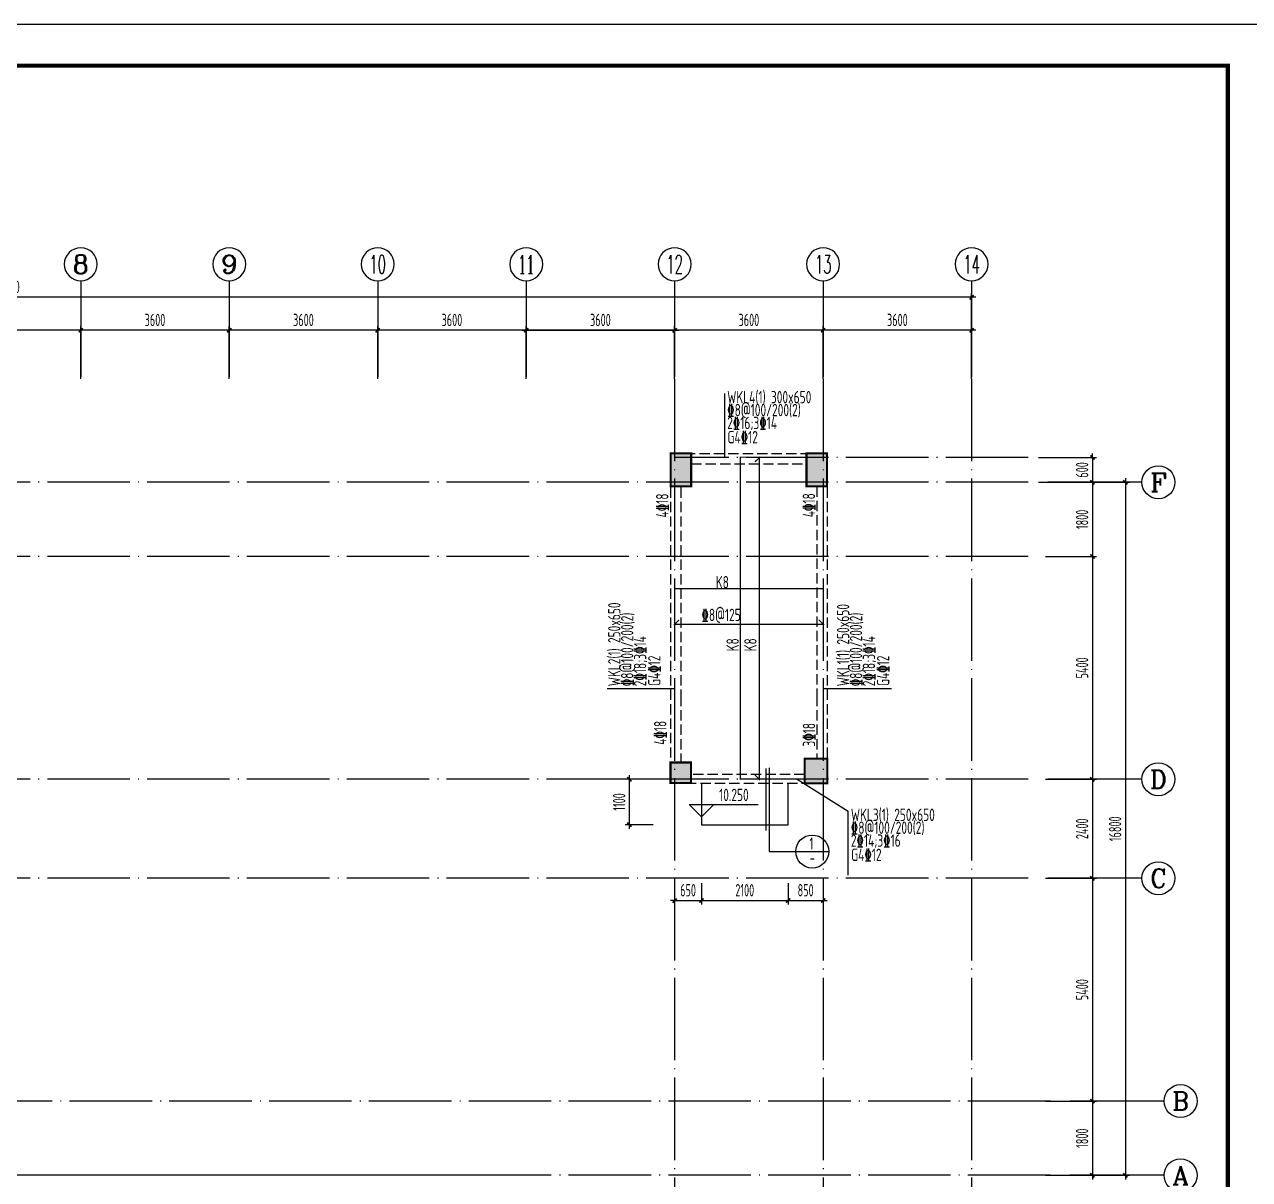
# Model space of a CAD drawing. Extents: x 127019 to 780419, y 327305 to 369305.
# Drawn here: x 690844 to 720544, y 341306 to 369305 of the extents above; entities that cross this region are included whole.
import ezdxf
from ezdxf.enums import TextEntityAlignment as Align

# ---------------------------------------------------------------- set-up
doc = ezdxf.new("R2010")
doc.units = 0
doc.header["$LTSCALE"] = 1000
doc.header["$MEASUREMENT"] = 0
for name, pattern in [('CONTINOUS', [0]), ('DASH', [0.35, 0.25, -0.1]), ('DOTE', [2.42, 2, -0.2, 0.02, -0.2])]:
    doc.linetypes.add(name, pattern=pattern)
doc.layers.get('0').update_dxf_attribs({"linetype": 'CONTINUOUS'})
doc.layers.get('Defpoints').update_dxf_attribs({"linetype": 'CONTINUOUS'})
for name, color, linetype in [('AXIS_TEXT', 7, 'CONTINUOUS'), ('COLU', 7, 'CONTINUOUS'), ('DIM', 3, 'CONTINUOUS'), ('DOTE', 8, 'DOTE'), ('PUB_DIM', 3, 'CONTINUOUS'), ('PUB_TITLE', 4, 'CONTINUOUS'), ('REIN', 1, 'CONTINUOUS'), ('STAIR', 2, 'CONTINUOUS'), ('大样', 7, 'CONTINUOUS'), ('板钢筋标', 7, 'CONTINUOUS'), ('柱', 2, 'CONTINUOUS'), ('梁虚线', 4, 'DASH'), ('梁集中标注', 2, 'CONTINUOUS')]:
    doc.layers.add(name, color=color, linetype=linetype)
doc.styles.add('COMPLEX', font='COMPLEX.shx')
doc.styles.add('TSSD_Dimension', font='gbxwxt.shx', dxfattribs={"width": 0.7, "bigfont": 'gbhzfs.shx'})
doc.styles.add('TSSD_Rein', font='tssdeng.shx', dxfattribs={"width": 0.6, "bigfont": 'gbhzfs.shx'})
doc.dimstyles.new('TSSD_100_100', dxfattribs={"dimtxt": 300, "dimasz": 100, "dimexe": 100, "dimexo": 250, "dimgap": 100, "dimtad": 1, "dimdec": 0, "dimzin": 0, "dimdsep": 46, "dimtxsty": 'TSSD_Dimension', "dimblk": 'ARCHTICK', "dimcen": 0, "dimdle": 100, "dimclrt": 7, "dimadec": 0, "dimazin": 0, "dimtfac": 1, "dimtdec": 0, "dimtix": 1, "dimtmove": 2, "dimatfit": 3, "dimfxl": 0, "dimtolj": 1, "dimtzin": 0, "dimarcsym": 0})

# ---------------------------------------------------------------- blocks, each defined once
blk = doc.blocks.new('_ArchTick')
at = {"color": 0, "linetype": 'ByBlock', "const_width": 0.4}
blk.add_lwpolyline([(-0.5, -0.5), (0.5, 0.5)], dxfattribs=at)
blk = doc.blocks.new('*D53')
at = {"layer": 'Defpoints', "color": 0, "transparency": 16777216}
for p in [(688608, 361893), (688608, 360468), (692208, 360468)]:
    blk.add_point(p, dxfattribs=at)
at = {"layer": 'DIM', "color": 0, "lineweight": -2, "transparency": 16777216}
for p, q in [((692308, 361893), (688508, 361893)), ((688608, 360718), (688608, 361993)), ((692208, 360718), (692208, 361993))]:
    blk.add_line(p, q, dxfattribs=at)
at = {"layer": 'DIM', "color": 0, "lineweight": -2, "transparency": 16777216, "xscale": 100, "yscale": 100, "zscale": 100, "rotation": 180}
blk.add_blockref('_ArchTick', (688608, 361893), dxfattribs=at)
at = {"layer": 'DIM', "color": 0, "lineweight": -2, "transparency": 16777216, "xscale": 100, "yscale": 100, "zscale": 100}
blk.add_blockref('_ArchTick', (692208, 361893), dxfattribs=at)
at = {"layer": 'DIM', "color": 7, "transparency": 16777216, "insert": (690408, 362143), "char_height": 300, "attachment_point": 5, "style": 'TSSD_Dimension'}
blk.add_mtext('\\A1;3600', dxfattribs=at)
blk = doc.blocks.new('*D52')
at = {"layer": 'Defpoints', "color": 0, "transparency": 16777216}
for p in [(692208, 361893), (692208, 360468), (695808, 360468)]:
    blk.add_point(p, dxfattribs=at)
at = {"layer": 'DIM', "color": 0, "lineweight": -2, "transparency": 16777216}
for p, q in [((695908, 361893), (692108, 361893)), ((692208, 360718), (692208, 361993)), ((695808, 360718), (695808, 361993))]:
    blk.add_line(p, q, dxfattribs=at)
at = {"layer": 'DIM', "color": 0, "lineweight": -2, "transparency": 16777216, "xscale": 100, "yscale": 100, "zscale": 100, "rotation": 180}
blk.add_blockref('_ArchTick', (692208, 361893), dxfattribs=at)
at = {"layer": 'DIM', "color": 0, "lineweight": -2, "transparency": 16777216, "xscale": 100, "yscale": 100, "zscale": 100}
blk.add_blockref('_ArchTick', (695808, 361893), dxfattribs=at)
at = {"layer": 'DIM', "color": 7, "transparency": 16777216, "insert": (694008, 362143), "char_height": 300, "attachment_point": 5, "style": 'TSSD_Dimension'}
blk.add_mtext('\\A1;3600', dxfattribs=at)
blk = doc.blocks.new('*D45')
at = {"layer": 'Defpoints', "color": 0, "transparency": 16777216}
for p in [(715351, 358208), (715351, 341408), (717536, 341408)]:
    blk.add_point(p, dxfattribs=at)
at = {"layer": 'DIM', "color": 0, "lineweight": -2, "transparency": 16777216}
for p, q in [((715601, 358208), (717636, 358208)), ((717536, 358308), (717536, 341308)), ((715601, 341408), (717636, 341408))]:
    blk.add_line(p, q, dxfattribs=at)
at = {"layer": 'DIM', "color": 0, "lineweight": -2, "transparency": 16777216, "xscale": 100, "yscale": 100, "zscale": 100}
for p, rotation in [((717536, 358208), 90), ((717536, 341408), 270)]:
    blk.add_blockref('_ArchTick', p, dxfattribs=dict(at, rotation=rotation))
at = {"layer": 'DIM', "color": 7, "transparency": 16777216, "insert": (717286, 349808), "char_height": 300, "attachment_point": 5, "rotation": 90, "style": 'TSSD_Dimension'}
blk.add_mtext('\\A1;16800', dxfattribs=at)
blk = doc.blocks.new('*D44')
at = {"layer": 'Defpoints', "color": 0, "transparency": 16777216}
for p in [(715351, 343208), (715351, 341408), (716736, 341408)]:
    blk.add_point(p, dxfattribs=at)
at = {"layer": 'DIM', "color": 0, "lineweight": -2, "transparency": 16777216}
for p, q in [((715601, 343208), (716836, 343208)), ((716736, 343308), (716736, 341308)), ((715601, 341408), (716836, 341408))]:
    blk.add_line(p, q, dxfattribs=at)
at = {"layer": 'DIM', "color": 0, "lineweight": -2, "transparency": 16777216, "xscale": 100, "yscale": 100, "zscale": 100}
for p, rotation in [((716736, 343208), 90), ((716736, 341408), 270)]:
    blk.add_blockref('_ArchTick', p, dxfattribs=dict(at, rotation=rotation))
at = {"layer": 'DIM', "color": 7, "transparency": 16777216, "insert": (716486, 342308), "char_height": 300, "attachment_point": 5, "rotation": 90, "style": 'TSSD_Dimension'}
blk.add_mtext('\\A1;1800', dxfattribs=at)
blk = doc.blocks.new('*D43')
at = {"layer": 'Defpoints', "color": 0, "transparency": 16777216}
for p in [(715351, 348608), (715351, 343208), (716736, 343208)]:
    blk.add_point(p, dxfattribs=at)
at = {"layer": 'DIM', "color": 0, "lineweight": -2, "transparency": 16777216}
for p, q in [((716736, 348708), (716736, 343108)), ((715601, 348608), (716836, 348608)), ((715601, 343208), (716836, 343208))]:
    blk.add_line(p, q, dxfattribs=at)
at = {"layer": 'DIM', "color": 0, "lineweight": -2, "transparency": 16777216, "xscale": 100, "yscale": 100, "zscale": 100}
for p, rotation in [((716736, 348608), 90), ((716736, 343208), 270)]:
    blk.add_blockref('_ArchTick', p, dxfattribs=dict(at, rotation=rotation))
at = {"layer": 'DIM', "color": 7, "transparency": 16777216, "insert": (716486, 345908), "char_height": 300, "attachment_point": 5, "rotation": 90, "style": 'TSSD_Dimension'}
blk.add_mtext('\\A1;5400', dxfattribs=at)
blk = doc.blocks.new('*D42')
at = {"layer": 'Defpoints', "color": 0, "transparency": 16777216}
for p in [(715351, 351008), (715351, 348608), (716736, 348608)]:
    blk.add_point(p, dxfattribs=at)
at = {"layer": 'DIM', "color": 0, "lineweight": -2, "transparency": 16777216}
for p, q in [((716736, 351108), (716736, 348508)), ((715601, 351008), (716836, 351008)), ((715601, 348608), (716836, 348608))]:
    blk.add_line(p, q, dxfattribs=at)
at = {"layer": 'DIM', "color": 0, "lineweight": -2, "transparency": 16777216, "xscale": 100, "yscale": 100, "zscale": 100}
for p, rotation in [((716736, 351008), 90), ((716736, 348608), 270)]:
    blk.add_blockref('_ArchTick', p, dxfattribs=dict(at, rotation=rotation))
at = {"layer": 'DIM', "color": 7, "transparency": 16777216, "insert": (716486, 349808), "char_height": 300, "attachment_point": 5, "rotation": 90, "style": 'TSSD_Dimension'}
blk.add_mtext('\\A1;2400', dxfattribs=at)
blk = doc.blocks.new('*D41')
at = {"layer": 'Defpoints', "color": 0, "transparency": 16777216}
for p in [(715351, 356408), (715351, 351008), (716736, 351008)]:
    blk.add_point(p, dxfattribs=at)
at = {"layer": 'DIM', "color": 0, "lineweight": -2, "transparency": 16777216}
for p, q in [((715601, 356408), (716836, 356408)), ((716736, 356508), (716736, 350908)), ((715601, 351008), (716836, 351008))]:
    blk.add_line(p, q, dxfattribs=at)
at = {"layer": 'DIM', "color": 0, "lineweight": -2, "transparency": 16777216, "xscale": 100, "yscale": 100, "zscale": 100}
for p, rotation in [((716736, 356408), 90), ((716736, 351008), 270)]:
    blk.add_blockref('_ArchTick', p, dxfattribs=dict(at, rotation=rotation))
at = {"layer": 'DIM', "color": 7, "transparency": 16777216, "insert": (716486, 353708), "char_height": 300, "attachment_point": 5, "rotation": 90, "style": 'TSSD_Dimension'}
blk.add_mtext('\\A1;5400', dxfattribs=at)
blk = doc.blocks.new('*D40')
at = {"layer": 'Defpoints', "color": 0, "transparency": 16777216}
for p in [(715351, 358208), (715351, 356408), (716736, 356408)]:
    blk.add_point(p, dxfattribs=at)
at = {"layer": 'DIM', "color": 0, "lineweight": -2, "transparency": 16777216}
for p, q in [((715601, 358208), (716836, 358208)), ((716736, 358308), (716736, 356308)), ((715601, 356408), (716836, 356408))]:
    blk.add_line(p, q, dxfattribs=at)
at = {"layer": 'DIM', "color": 0, "lineweight": -2, "transparency": 16777216, "xscale": 100, "yscale": 100, "zscale": 100}
for p, rotation in [((716736, 358208), 90), ((716736, 356408), 270)]:
    blk.add_blockref('_ArchTick', p, dxfattribs=dict(at, rotation=rotation))
at = {"layer": 'DIM', "color": 7, "transparency": 16777216, "insert": (716486, 357308), "char_height": 300, "attachment_point": 5, "rotation": 90, "style": 'TSSD_Dimension'}
blk.add_mtext('\\A1;1800', dxfattribs=at)
blk = doc.blocks.new('_axiso')
blk.add_circle((0, 0), 0.5)
at = {"layer": 'AXIS_TEXT', "style": 'COMPLEX', "width": 1.041667}
blk.add_attdef('A', text='', height=0.56, dxfattribs=at).set_placement((-0.25, -0.28), (0.25, -0.28), align=Align.FIT)
blk = doc.blocks.new('*D39')
at = {"layer": 'Defpoints', "color": 0, "transparency": 16777216}
for p in [(710207, 361893), (710207, 360468), (713807, 360468)]:
    blk.add_point(p, dxfattribs=at)
at = {"layer": 'DIM', "color": 0, "lineweight": -2, "transparency": 16777216}
for p, q in [((713907, 361893), (710107, 361893)), ((710207, 360718), (710207, 361993)), ((713807, 360718), (713807, 361993))]:
    blk.add_line(p, q, dxfattribs=at)
at = {"layer": 'DIM', "color": 0, "lineweight": -2, "transparency": 16777216, "xscale": 100, "yscale": 100, "zscale": 100, "rotation": 180}
blk.add_blockref('_ArchTick', (710207, 361893), dxfattribs=at)
at = {"layer": 'DIM', "color": 0, "lineweight": -2, "transparency": 16777216, "xscale": 100, "yscale": 100, "zscale": 100}
blk.add_blockref('_ArchTick', (713807, 361893), dxfattribs=at)
at = {"layer": 'DIM', "color": 7, "transparency": 16777216, "insert": (712007, 362143), "char_height": 300, "attachment_point": 5, "style": 'TSSD_Dimension'}
blk.add_mtext('\\A1;3600', dxfattribs=at)
blk = doc.blocks.new('*D38')
at = {"layer": 'Defpoints', "color": 0, "transparency": 16777216}
for p in [(706607, 361893), (706607, 360468), (710207, 360468)]:
    blk.add_point(p, dxfattribs=at)
at = {"layer": 'DIM', "color": 0, "lineweight": -2, "transparency": 16777216}
for p, q in [((710307, 361893), (706507, 361893)), ((706607, 360718), (706607, 361993)), ((710207, 360718), (710207, 361993))]:
    blk.add_line(p, q, dxfattribs=at)
at = {"layer": 'DIM', "color": 0, "lineweight": -2, "transparency": 16777216, "xscale": 100, "yscale": 100, "zscale": 100, "rotation": 180}
blk.add_blockref('_ArchTick', (706607, 361893), dxfattribs=at)
at = {"layer": 'DIM', "color": 0, "lineweight": -2, "transparency": 16777216, "xscale": 100, "yscale": 100, "zscale": 100}
blk.add_blockref('_ArchTick', (710207, 361893), dxfattribs=at)
at = {"layer": 'DIM', "color": 7, "transparency": 16777216, "insert": (708407, 362143), "char_height": 300, "attachment_point": 5, "style": 'TSSD_Dimension'}
blk.add_mtext('\\A1;3600', dxfattribs=at)
blk = doc.blocks.new('*D37')
at = {"layer": 'Defpoints', "color": 0, "transparency": 16777216}
for p in [(703007, 361893), (703007, 360468), (706607, 360468)]:
    blk.add_point(p, dxfattribs=at)
at = {"layer": 'DIM', "color": 0, "lineweight": -2, "transparency": 16777216}
for p, q in [((706707, 361893), (702907, 361893)), ((703007, 360718), (703007, 361993)), ((706607, 360718), (706607, 361993))]:
    blk.add_line(p, q, dxfattribs=at)
at = {"layer": 'DIM', "color": 0, "lineweight": -2, "transparency": 16777216, "xscale": 100, "yscale": 100, "zscale": 100, "rotation": 180}
blk.add_blockref('_ArchTick', (703007, 361893), dxfattribs=at)
at = {"layer": 'DIM', "color": 0, "lineweight": -2, "transparency": 16777216, "xscale": 100, "yscale": 100, "zscale": 100}
blk.add_blockref('_ArchTick', (706607, 361893), dxfattribs=at)
at = {"layer": 'DIM', "color": 7, "transparency": 16777216, "insert": (704807, 362143), "char_height": 300, "attachment_point": 5, "style": 'TSSD_Dimension'}
blk.add_mtext('\\A1;3600', dxfattribs=at)
blk = doc.blocks.new('*D36')
at = {"layer": 'Defpoints', "color": 0, "transparency": 16777216}
for p in [(706607, 361893), (703007, 360468), (706607, 360468)]:
    blk.add_point(p, dxfattribs=at)
at = {"layer": 'DIM', "color": 0, "lineweight": -2, "transparency": 16777216}
for p, q in [((702907, 361893), (706707, 361893)), ((703007, 360718), (703007, 361993)), ((706607, 360718), (706607, 361993))]:
    blk.add_line(p, q, dxfattribs=at)
at = {"layer": 'DIM', "color": 0, "lineweight": -2, "transparency": 16777216, "xscale": 100, "yscale": 100, "zscale": 100, "rotation": 180}
blk.add_blockref('_ArchTick', (703007, 361893), dxfattribs=at)
at = {"layer": 'DIM', "color": 0, "lineweight": -2, "transparency": 16777216, "xscale": 100, "yscale": 100, "zscale": 100}
blk.add_blockref('_ArchTick', (706607, 361893), dxfattribs=at)
at = {"layer": 'DIM', "color": 7, "transparency": 16777216, "insert": (704807, 362143), "char_height": 300, "attachment_point": 5, "style": 'TSSD_Dimension'}
blk.add_mtext('\\A1;3600', dxfattribs=at)
blk = doc.blocks.new('*D35')
at = {"layer": 'Defpoints', "color": 0, "transparency": 16777216}
for p in [(703007, 361893), (703007, 360468), (706607, 360468)]:
    blk.add_point(p, dxfattribs=at)
at = {"layer": 'DIM', "color": 0, "lineweight": -2, "transparency": 16777216}
for p, q in [((706707, 361893), (702907, 361893)), ((703007, 360718), (703007, 361993)), ((706607, 360718), (706607, 361993))]:
    blk.add_line(p, q, dxfattribs=at)
at = {"layer": 'DIM', "color": 0, "lineweight": -2, "transparency": 16777216, "xscale": 100, "yscale": 100, "zscale": 100, "rotation": 180}
blk.add_blockref('_ArchTick', (703007, 361893), dxfattribs=at)
at = {"layer": 'DIM', "color": 0, "lineweight": -2, "transparency": 16777216, "xscale": 100, "yscale": 100, "zscale": 100}
blk.add_blockref('_ArchTick', (706607, 361893), dxfattribs=at)
at = {"layer": 'DIM', "color": 7, "transparency": 16777216, "insert": (704807, 362143), "char_height": 300, "attachment_point": 5, "style": 'TSSD_Dimension'}
blk.add_mtext('\\A1;3600', dxfattribs=at)
blk = doc.blocks.new('*D34')
at = {"layer": 'Defpoints', "color": 0, "transparency": 16777216}
for p in [(699407, 361893), (699407, 360468), (703007, 360468)]:
    blk.add_point(p, dxfattribs=at)
at = {"layer": 'DIM', "color": 0, "lineweight": -2, "transparency": 16777216}
for p, q in [((703107, 361893), (699307, 361893)), ((699407, 360718), (699407, 361993)), ((703007, 360718), (703007, 361993))]:
    blk.add_line(p, q, dxfattribs=at)
at = {"layer": 'DIM', "color": 0, "lineweight": -2, "transparency": 16777216, "xscale": 100, "yscale": 100, "zscale": 100, "rotation": 180}
blk.add_blockref('_ArchTick', (699407, 361893), dxfattribs=at)
at = {"layer": 'DIM', "color": 0, "lineweight": -2, "transparency": 16777216, "xscale": 100, "yscale": 100, "zscale": 100}
blk.add_blockref('_ArchTick', (703007, 361893), dxfattribs=at)
at = {"layer": 'DIM', "color": 7, "transparency": 16777216, "insert": (701207, 362143), "char_height": 300, "attachment_point": 5, "style": 'TSSD_Dimension'}
blk.add_mtext('\\A1;3600', dxfattribs=at)
blk = doc.blocks.new('*D33')
at = {"layer": 'Defpoints', "color": 0, "transparency": 16777216}
for p in [(695807, 361893), (695807, 360468), (699407, 360468)]:
    blk.add_point(p, dxfattribs=at)
at = {"layer": 'DIM', "color": 0, "lineweight": -2, "transparency": 16777216}
for p, q in [((699507, 361893), (695707, 361893)), ((695807, 360718), (695807, 361993)), ((699407, 360718), (699407, 361993))]:
    blk.add_line(p, q, dxfattribs=at)
at = {"layer": 'DIM', "color": 0, "lineweight": -2, "transparency": 16777216, "xscale": 100, "yscale": 100, "zscale": 100, "rotation": 180}
blk.add_blockref('_ArchTick', (695807, 361893), dxfattribs=at)
at = {"layer": 'DIM', "color": 0, "lineweight": -2, "transparency": 16777216, "xscale": 100, "yscale": 100, "zscale": 100}
blk.add_blockref('_ArchTick', (699407, 361893), dxfattribs=at)
at = {"layer": 'DIM', "color": 7, "transparency": 16777216, "insert": (697607, 362143), "char_height": 300, "attachment_point": 5, "style": 'TSSD_Dimension'}
blk.add_mtext('\\A1;3600', dxfattribs=at)
blk = doc.blocks.new('*D26')
at = {"layer": 'Defpoints', "color": 0, "transparency": 16777216}
for p in [(667007, 362693), (667007, 360468), (713807, 360468)]:
    blk.add_point(p, dxfattribs=at)
at = {"layer": 'DIM', "color": 0, "lineweight": -2, "transparency": 16777216}
for p, q in [((713907, 362693), (666907, 362693)), ((667007, 360718), (667007, 362793)), ((713807, 360718), (713807, 362793))]:
    blk.add_line(p, q, dxfattribs=at)
at = {"layer": 'DIM', "color": 0, "lineweight": -2, "transparency": 16777216, "xscale": 100, "yscale": 100, "zscale": 100}
for p, rotation in [((667007, 362693), 179.9999999999991), ((713807, 362693), 359.9999999999991)]:
    blk.add_blockref('_ArchTick', p, dxfattribs=dict(at, rotation=rotation))
at = {"layer": 'DIM', "color": 7, "transparency": 16777216, "insert": (690407, 362943), "char_height": 300, "attachment_point": 5, "style": 'TSSD_Dimension'}
blk.add_mtext('\\A1;46800', dxfattribs=at)
blk = doc.blocks.new('*D8')
at = {"layer": 'Defpoints', "color": 0, "transparency": 16777216}
for p in [(715178, 358808), (715178, 358208), (716736, 358208)]:
    blk.add_point(p, dxfattribs=at)
at = {"layer": 'DIM', "color": 0, "lineweight": -2, "transparency": 16777216}
for p, q in [((715428, 358808), (716836, 358808)), ((716736, 358808), (716736, 358908)), ((716736, 358808), (716736, 358208)), ((715428, 358208), (716836, 358208)), ((716736, 358208), (716736, 358108))]:
    blk.add_line(p, q, dxfattribs=at)
at = {"layer": 'DIM', "color": 0, "lineweight": -2, "transparency": 16777216, "xscale": 100, "yscale": 100, "zscale": 100}
for p, rotation in [((716736, 358808), 270), ((716736, 358208), 90)]:
    blk.add_blockref('_ArchTick', p, dxfattribs=dict(at, rotation=rotation))
at = {"layer": 'DIM', "color": 7, "transparency": 16777216, "insert": (716486, 358508), "char_height": 300, "attachment_point": 5, "rotation": 90, "style": 'TSSD_Dimension'}
blk.add_mtext('\\A1;600', dxfattribs=at)
blk = doc.blocks.new('*D208')
at = {"layer": 'Defpoints', "color": 0, "transparency": 16777216}
for p in [(707257, 348739), (709357, 348739), (709357, 348069)]:
    blk.add_point(p, dxfattribs=at)
at = {"layer": 'DIM', "color": 0, "lineweight": -2, "transparency": 16777216}
for p, q in [((707257, 348489), (707257, 347969)), ((709357, 348489), (709357, 347969)), ((707157, 348069), (709457, 348069))]:
    blk.add_line(p, q, dxfattribs=at)
at = {"layer": 'DIM', "color": 0, "lineweight": -2, "transparency": 16777216, "xscale": 100, "yscale": 100, "zscale": 100, "rotation": 180}
blk.add_blockref('_ArchTick', (707257, 348069), dxfattribs=at)
at = {"layer": 'DIM', "color": 0, "lineweight": -2, "transparency": 16777216, "xscale": 100, "yscale": 100, "zscale": 100}
blk.add_blockref('_ArchTick', (709357, 348069), dxfattribs=at)
at = {"layer": 'DIM', "color": 7, "transparency": 16777216, "insert": (708307, 348319), "char_height": 300, "attachment_point": 5, "style": 'TSSD_Dimension'}
blk.add_mtext('\\A1;2100', dxfattribs=at)
blk = doc.blocks.new('*D210')
at = {"layer": 'Defpoints', "color": 0, "transparency": 16777216}
for p in [(706607, 348739), (707257, 348739), (707257, 348069)]:
    blk.add_point(p, dxfattribs=at)
at = {"layer": 'DIM', "color": 0, "lineweight": -2, "transparency": 16777216}
for p, q in [((706607, 348489), (706607, 347969)), ((707257, 348489), (707257, 347969)), ((706607, 348069), (706507, 348069)), ((706607, 348069), (707257, 348069)), ((707257, 348069), (707357, 348069))]:
    blk.add_line(p, q, dxfattribs=at)
at = {"layer": 'DIM', "color": 0, "lineweight": -2, "transparency": 16777216, "xscale": 100, "yscale": 100, "zscale": 100}
blk.add_blockref('_ArchTick', (706607, 348069), dxfattribs=at)
at = {"layer": 'DIM', "color": 0, "lineweight": -2, "transparency": 16777216, "xscale": 100, "yscale": 100, "zscale": 100, "rotation": 180}
blk.add_blockref('_ArchTick', (707257, 348069), dxfattribs=at)
at = {"layer": 'DIM', "color": 7, "transparency": 16777216, "insert": (706932, 348319), "char_height": 300, "attachment_point": 5, "style": 'TSSD_Dimension'}
blk.add_mtext('\\A1;650', dxfattribs=at)
blk = doc.blocks.new('*D209')
at = {"layer": 'Defpoints', "color": 0, "transparency": 16777216}
for p in [(709357, 348739), (710207, 348739), (710207, 348069)]:
    blk.add_point(p, dxfattribs=at)
at = {"layer": 'DIM', "color": 0, "lineweight": -2, "transparency": 16777216}
for p, q in [((709357, 348489), (709357, 347969)), ((710207, 348489), (710207, 347969)), ((709257, 348069), (710307, 348069))]:
    blk.add_line(p, q, dxfattribs=at)
at = {"layer": 'DIM', "color": 0, "lineweight": -2, "transparency": 16777216, "xscale": 100, "yscale": 100, "zscale": 100, "rotation": 180}
blk.add_blockref('_ArchTick', (709357, 348069), dxfattribs=at)
at = {"layer": 'DIM', "color": 0, "lineweight": -2, "transparency": 16777216, "xscale": 100, "yscale": 100, "zscale": 100}
blk.add_blockref('_ArchTick', (710207, 348069), dxfattribs=at)
at = {"layer": 'DIM', "color": 7, "transparency": 16777216, "insert": (709782, 348319), "char_height": 300, "attachment_point": 5, "style": 'TSSD_Dimension'}
blk.add_mtext('\\A1;850', dxfattribs=at)
blk = doc.blocks.new('*D211')
at = {"layer": 'Defpoints', "color": 0, "transparency": 16777216}
for p in [(705511, 351008), (706336, 351008), (706336, 349908)]:
    blk.add_point(p, dxfattribs=at)
at = {"layer": 'DIM', "color": 0, "lineweight": -2, "transparency": 16777216}
for p, q in [((705511, 349808), (705511, 351108)), ((706086, 351008), (705411, 351008)), ((706086, 349908), (705411, 349908))]:
    blk.add_line(p, q, dxfattribs=at)
at = {"layer": 'DIM', "color": 0, "lineweight": -2, "transparency": 16777216, "xscale": 100, "yscale": 100, "zscale": 100}
for p, rotation in [((705511, 351008), 90), ((705511, 349908), 270)]:
    blk.add_blockref('_ArchTick', p, dxfattribs=dict(at, rotation=rotation))
at = {"layer": 'DIM', "color": 7, "transparency": 16777216, "insert": (705261, 350458), "char_height": 300, "attachment_point": 5, "rotation": 90, "style": 'TSSD_Dimension'}
blk.add_mtext('\\A1;1100', dxfattribs=at)

msp = doc.modelspace()

# ---------------------------------------------------------------- hatches: boundary and pattern name
at = {"layer": 'DIM', "linetype": 'CONTINOUS'}
h = msp.add_hatch(color=8, dxfattribs=at)
h.dxf.hatch_style = 1
h.paths.add_polyline_path([(670507.3, 358907.5), (671007.3, 358907.5), (671007.3, 358107.5), (670507.3, 358107.5)])
h.paths.add_polyline_path([(673803.3, 358907.5), (674303.3, 358907.5), (674303.3, 358107.5), (673803.3, 358107.5)])
h.paths.add_polyline_path([(670506.4, 351407.1), (671006.4, 351407.1), (671006.4, 350907.1), (670506.4, 350907.1)])
h.paths.add_polyline_path([(673756.4, 351499.5), (674306.4, 351499.5), (674306.4, 350899.5), (673756.4, 350899.5)])
h.paths.add_polyline_path([(706507.3, 358907.5), (707007.3, 358907.5), (707007.3, 358107.5), (706507.3, 358107.5)])
h.paths.add_polyline_path([(709803.3, 358907.5), (710303.3, 358907.5), (710303.3, 358107.5), (709803.3, 358107.5)])
h.paths.add_polyline_path([(709756.4, 351507.5), (710306.4, 351507.5), (710306.4, 350907.5), (709756.4, 350907.5)])
edge = h.paths.add_edge_path()
edge.add_line((706506.4, 350915.1), (706506.4, 351415.1))
edge.add_line((706506.4, 351415.1), (707006.4, 351415.1))
edge.add_line((707006.4, 351415.1), (707006.4, 350915.1))
h = msp.add_hatch(color=8, dxfattribs=at)
h.dxf.hatch_style = 1
h.paths.add_polyline_path([(706506.4, 351415.1), (707006.4, 351415.1), (707006.4, 350915.1), (706506.4, 350915.1)], flags=17)
h.paths.add_polyline_path([(706506.4, 351415.1), (707006.4, 351415.1), (707006.4, 350915.1), (706506.4, 350915.1)])
edge = h.paths.add_edge_path()
edge.add_line((706506.4, 350915.1), (706506.4, 351415.1))
edge.add_line((706506.4, 351415.1), (707006.4, 351415.1))
edge.add_line((707006.4, 351415.1), (707006.4, 350915.1))
h = msp.add_hatch(color=8, dxfattribs=at)
h.dxf.hatch_style = 1
h.paths.add_polyline_path([(706506.4, 351415.1), (707006.4, 351415.1), (707006.4, 350915.1), (706506.4, 350915.1)])

# ---------------------------------------------------------------- linework, layer by layer
at = {"layer": 'COLU', "const_width": 50}
for points in [[(706507.3, 358907.5), (707007.3, 358907.5), (707007.3, 358107.5), (706507.3, 358107.5)], [(709803.3, 358907.5), (710303.3, 358907.5), (710303.3, 358107.5), (709803.3, 358107.5)], [(706506.4, 351415.1), (707006.4, 351415.1), (707006.4, 350915.1), (706506.4, 350915.1)], [(709756.4, 351507.5), (710306.4, 351507.5), (710306.4, 350907.5), (709756.4, 350907.5)]]:
    msp.add_lwpolyline(points, close=True, dxfattribs=at)
at = {"layer": 'DIM'}
for p, q in [((692208.3, 363092.7), (692208.3, 360767.7)), ((695807.3, 363092.7), (695807.3, 360767.7)), ((699407.3, 363092.7), (699407.3, 360767.7)), ((703007.3, 363092.7), (703007.3, 360767.7)), ((703007.3, 363092.7), (703007.3, 360767.7)), ((706607.3, 363092.7), (706607.3, 360767.7)), ((706607.3, 363092.7), (706607.3, 360767.7)), ((710207.3, 363092.7), (710207.3, 360767.7)), ((713807.3, 363092.7), (713807.3, 360767.7)), ((717935.7, 358207.5), (715650.8, 358207.5)), ((717935.7, 351007.5), (715650.8, 351007.5)), ((717935.7, 348607.5), (715650.8, 348607.5)), ((718473.1, 343207.5), (716188.2, 343207.5)), ((718473.1, 341407.5), (716188.2, 341407.5))]:
    msp.add_line(p, q, dxfattribs=at)
at = {"layer": 'DOTE'}
for p, q in [((706607.3, 360717.7), (706607.3, 338897.4)), ((710207.3, 360717.7), (710207.3, 338897.4)), ((713807.3, 360717.7), (713807.3, 338897.4)), ((715178, 358807.5), (706607.3, 358807.5)), ((715178, 358207.5), (666429.5, 358207.5)), ((715178, 356407.5), (666429.5, 356407.5)), ((715178, 351007.5), (666429.5, 351007.5)), ((715178, 351007.5), (706607.3, 351007.5)), ((715178, 348607.5), (666429.5, 348607.5)), ((715715.5, 343207.5), (666429.5, 343207.5)), ((715715.5, 343207.5), (703007.3, 343207.5)), ((715715.5, 341407.5), (666429.5, 341407.5)), ((703007.3, 341407.5), (666605.8, 341407.5))]:
    msp.add_line(p, q, dxfattribs=at)
at = {"layer": 'PUB_DIM'}
for p, q in [((707257.3, 350096.8), (706957.3, 350396.8)), ((706957.3, 350396.8), (707557.3, 350396.8)), ((707557.3, 350396.8), (707257.3, 350096.8)), ((707257.3, 350396.8), (708634.5, 350396.8))]:
    msp.add_line(p, q, dxfattribs=at)
at = {"layer": 'PUB_TITLE'}
msp.add_lwpolyline([(661619.2, 327305.3), (721019.2, 327305.3), (721019.2, 369305.3), (661619.2, 369305.3)], close=True, dxfattribs=at)
at = {"layer": 'PUB_TITLE', "const_width": 100}
msp.add_lwpolyline([(662619.2, 328305.3), (720019.2, 328305.3), (720019.2, 368305.3), (662619.2, 368305.3)], close=True, dxfattribs=at)
at = {"layer": 'REIN', "const_width": 30}
for points in [[(708349.2, 358816.1), (708199.2, 358816.1), (708199.2, 351016.1), (708349.2, 351016.1)], [(708553.9, 351113.6), (708660, 351007.5), (708660, 358807.5), (708553.9, 358701.5)], [(710207.3, 355481.1), (710207.3, 355631.1), (706607.3, 355631.1), (706607.3, 355481.1)], [(706713.4, 354872.1), (706607.3, 354766), (710207.3, 354766), (710101.2, 354872.1)]]:
    msp.add_lwpolyline(points, dxfattribs=at)
at = {"layer": 'STAIR', "linetype": 'Continuous'}
msp.add_lwpolyline([(707257.3, 350907.5), (707257.3, 349907.5), (709357.3, 349907.5), (709357.3, 350907.5)], dxfattribs=at)
at = {"layer": '大样', "color": 2}
for p, q in [((708897.9, 351289), (708897.9, 349257.5)), ((708897.9, 349257.5), (710343.2, 349257.5))]:
    msp.add_line(p, q, dxfattribs=at)
at = {"layer": '大样', "color": 2, "const_width": 30}
msp.add_lwpolyline([(708822.6, 351271.2), (708822.6, 349763.4)], dxfattribs=at)
at = {"layer": '大样', "color": 2}
msp.add_circle((709943.2, 349257.5), 400, dxfattribs=at)
at = {"layer": '柱'}
msp.add_line((707007.3, 358907.5), (707007.3, 358107.5), dxfattribs=at)
at = {"layer": '柱', "const_width": 35}
msp.add_lwpolyline([(706506.4, 351415.1), (707006.4, 351415.1), (707006.4, 350915.1), (706506.4, 350915.1)], close=True, dxfattribs=at)
msp.add_lwpolyline([(706506.4, 350915.1), (706506.4, 351415.1), (707006.4, 351415.1), (707006.4, 350915.1)], dxfattribs=at)
at = {"layer": '梁虚线'}
for p, q in [((706857.3, 358907.5), (709957.3, 358907.5)), ((707007.3, 358657.5), (709803.3, 358657.5)), ((706507.3, 358082.5), (706506.4, 351415.1)), ((706757.3, 358082.5), (706757.3, 353032.5)), ((710057.3, 358107.5), (710057.3, 353032.5)), ((710307.3, 358082.5), (710306.4, 351507.5)), ((706757.3, 353032.5), (706757.3, 351415.1)), ((710057.3, 353032.5), (710057.3, 351507.5)), ((709756.4, 351124.5), (707006.4, 351124.5)), ((709932.3, 350907.1), (707006.4, 350907.1))]:
    msp.add_line(p, q, dxfattribs=at)
at = {"layer": '梁集中标注'}
for p, q in [((707819.7, 358807.5), (707819.7, 360363.8)), ((706607.3, 353202.2), (704971.5, 353202.2)), ((711867.5, 353201.6), (710207.3, 353201.6)), ((709574, 351007.5), (710817.9, 350239.3)), ((710817.9, 348683.1), (710817.9, 350239.3))]:
    msp.add_line(p, q, dxfattribs=at)

# ---------------------------------------------------------------- block references
at = {"layer": 'DIM'}
ref = msp.add_blockref('_axiso', (692208.3, 363492.7), dxfattribs=dict(at, xscale=-800, yscale=800, zscale=800, rotation=180))
ref.add_attrib('A', '8', dxfattribs={"layer": 'AXIS_TEXT', "height": 448, "style": 'COMPLEX', "width": 1.339286}).set_placement((692008.3, 363268.7), (692408.3, 363268.7), align=Align.FIT)
ref = msp.add_blockref('_axiso', (695807.3, 363492.7), dxfattribs=dict(at, xscale=-800, yscale=800, zscale=800, rotation=180))
ref.add_attrib('A', '9', dxfattribs={"layer": 'AXIS_TEXT', "height": 448, "style": 'COMPLEX', "width": 1.339286}).set_placement((695607.3, 363268.7), (696007.3, 363268.7), align=Align.FIT)
ref = msp.add_blockref('_axiso', (699407.3, 363492.7), dxfattribs=dict(at, xscale=-800, yscale=800, zscale=800, rotation=180))
ref.add_attrib('A', '10', dxfattribs={"layer": 'AXIS_TEXT', "height": 448, "style": 'COMPLEX', "width": 0.646552}).set_placement((699207.3, 363268.7), (699607.3, 363268.7), align=Align.FIT)
ref = msp.add_blockref('_axiso', (703007.3, 363492.7), dxfattribs=dict(at, xscale=-800, yscale=800, zscale=800, rotation=180))
ref.add_attrib('A', '11', dxfattribs={"layer": 'AXIS_TEXT', "height": 448, "style": 'COMPLEX', "width": 0.78125}).set_placement((702807.3, 363268.7), (703207.3, 363268.7), align=Align.FIT)
ref = msp.add_blockref('_axiso', (706607.3, 363492.7), dxfattribs=dict(at, xscale=-800, yscale=800, zscale=800, rotation=180))
ref.add_attrib('A', '12', dxfattribs={"layer": 'AXIS_TEXT', "height": 448, "style": 'COMPLEX', "width": 0.646552}).set_placement((706407.3, 363268.7), (706807.3, 363268.7), align=Align.FIT)
ref = msp.add_blockref('_axiso', (710207.3, 363492.7), dxfattribs=dict(at, xscale=-800, yscale=800, zscale=800, rotation=180))
ref.add_attrib('A', '13', dxfattribs={"layer": 'AXIS_TEXT', "height": 448, "style": 'COMPLEX', "width": 0.646552}).set_placement((710007.3, 363268.7), (710407.3, 363268.7), align=Align.FIT)
ref = msp.add_blockref('_axiso', (713807.3, 363492.7), dxfattribs=dict(at, xscale=-800, yscale=800, zscale=800, rotation=180))
ref.add_attrib('A', '14', dxfattribs={"layer": 'AXIS_TEXT', "height": 448, "style": 'COMPLEX', "width": 0.604839}).set_placement((713607.3, 363268.7), (714007.3, 363268.7), align=Align.FIT)
ref = msp.add_blockref('_axiso', (718335.7, 358207.5), dxfattribs=dict(at, xscale=800, yscale=800, zscale=800))
ref.add_attrib('A', 'F', dxfattribs={"layer": 'AXIS_TEXT', "height": 448, "style": 'COMPLEX', "width": 1.171875}).set_placement((718135.7, 357983.5), (718535.7, 357983.5), align=Align.FIT)
ref = msp.add_blockref('_axiso', (718335.7, 351007.5), dxfattribs=dict(at, xscale=800, yscale=800, zscale=800))
ref.add_attrib('A', 'D', dxfattribs={"layer": 'AXIS_TEXT', "height": 448, "style": 'COMPLEX', "width": 1.102941}).set_placement((718135.7, 350783.5), (718535.7, 350783.5), align=Align.FIT)
ref = msp.add_blockref('_axiso', (718335.7, 348607.5), dxfattribs=dict(at, xscale=800, yscale=800, zscale=800))
ref.add_attrib('A', 'C', dxfattribs={"layer": 'AXIS_TEXT', "height": 448, "style": 'COMPLEX', "width": 1.25}).set_placement((718135.7, 348383.5), (718535.7, 348383.5), align=Align.FIT)
ref = msp.add_blockref('_axiso', (718873.1, 343207.5), dxfattribs=dict(at, xscale=800, yscale=800, zscale=800))
ref.add_attrib('A', 'B', dxfattribs={"layer": 'AXIS_TEXT', "height": 448, "style": 'COMPLEX', "width": 1.102941}).set_placement((718673.1, 342983.5), (719073.1, 342983.5), align=Align.FIT)
at = {"layer": 'DIM', "xscale": 800, "yscale": 800, "zscale": 800}
msp.add_blockref('_axiso', (718873.1, 341407.5), dxfattribs=at).add_auto_attribs({'A': 'A'})

# ---------------------------------------------------------------- texts
at = {"layer": '大样', "color": 2, "style": 'TSSD_Rein', "width": 0.65}
for s, p in [('1', (709876.6, 349299.2)), ('-', (709883, 348956))]:
    msp.add_text(s, height=300, dxfattribs=at).set_placement(p)
at = {"layer": '板钢筋标', "style": 'TSSD_Rein', "width": 0.7}
for s, p in [('K8', (707604.9, 355635.6)), ('%%1328@125', (707257.1, 354842.4))]:
    msp.add_text(s, height=300, dxfattribs=at).set_placement(p)
for p in [(708163.4, 354110.1), (708593.1, 354110.1)]:
    msp.add_text('K8', height=300, rotation=90, dxfattribs=at).set_placement(p)
msp.add_text('10.250', height=300, dxfattribs=at).set_placement((708043.5, 350629.8), align=Align.MIDDLE)
at = {"layer": '梁集中标注', "style": 'TSSD_Rein', "width": 0.7}
for s, p in [('WKL4(1) 300x650', (707880.9, 360121.3)), ('%%1328@100/200(2)', (707880.9, 359808.8)), ('2%%13216;3%%13214', (707880.9, 359496.3)), ('G4%%13212', (707887.7, 359152)), ('WKL3(1) 250x650', (710879.2, 349996.8)), ('%%1328@100/200(2)', (710879.2, 349684.3)), ('2%%13214;3%%13216', (710879.2, 349371.8)), ('G4%%13212', (710885.9, 349027.6))]:
    msp.add_text(s, height=300, dxfattribs=at).set_placement(p)
for s, p in [('4%%13218', (706455.8, 357354.9)), ('4%%13218', (710011.1, 357361.7)), ('WKL2(1) 250x650', (705293.6, 353263.5)), ('WKL1(1) 250x650', (710841.5, 353262.8)), ('%%1328@100/200(2)', (705606.1, 353263.5)), ('%%1328@100/200(2)', (711154, 353262.8)), ('2%%13218;3%%13214', (705918.6, 353263.5)), ('2%%13218;3%%13214', (711466.5, 353262.8)), ('G4%%13212', (706262.8, 353270.2)), ('G4%%13212', (711810.7, 353269.6)), ('4%%13218', (706406.3, 351844.3)), ('3%%13218', (710014.2, 351800.7))]:
    msp.add_text(s, height=300, rotation=90, dxfattribs=at).set_placement(p)

# ---------------------------------------------------------------- dimensions: what is measured, and where the dimension line sits
at = {"layer": 'DIM'}
for p1, p2, distance, picture, middle in [((713807.3, 360467.7), (667007.3, 360467.7), -2225, '*D26', (690407.3, 362942.7)), ((713807.3, 360467.7), (710207.3, 360467.7), -1425, '*D39', (712007.3, 362142.7)), ((715178, 358807.5), (715178, 358207.5), 1557.6, '*D8', (716485.7, 358507.5)), ((715350.8, 358207.5), (715350.8, 341407.5), 2184.8, '*D45', (717285.7, 349807.5)), ((715350.8, 358207.5), (715350.8, 356407.5), 1384.8, '*D40', (716485.7, 357307.5)), ((706336.1, 349907.5), (706336.1, 351007.5), 825.4, '*D211', (705260.7, 350457.5)), ((706607.3, 348739.4), (707257.3, 348739.4), -670.2, '*D210', (706932.3, 348319.3)), ((707257.3, 348739.4), (709357.3, 348739.4), -670.2, '*D208', (708307.3, 348319.3)), ((709357.3, 348739.4), (710207.3, 348739.4), -670.2, '*D209', (709782.3, 348319.3))]:
    dim = msp.add_aligned_dim(p1=p1, p2=p2, distance=distance, dimstyle='TSSD_100_100', dxfattribs=at)
    dim.commit()
    dim.dimension.update_dxf_attribs({"geometry": picture, "text_midpoint": middle})
for base, p1, p2, picture, middle in [((688608.3, 361892.7), (692208.3, 360467.7), (688608.3, 360467.7), '*D53', (690408.3, 362142.7)), ((692208.3, 361892.7), (695808.3, 360467.7), (692208.3, 360467.7), '*D52', (694008.3, 362142.7)), ((695807.3, 361892.7), (699407.3, 360467.7), (695807.3, 360467.7), '*D33', (697607.3, 362142.7)), ((699407.3, 361892.7), (703007.3, 360467.7), (699407.3, 360467.7), '*D34', (701207.3, 362142.7)), ((703007.3, 361892.7), (706607.3, 360467.7), (703007.3, 360467.7), '*D37', (704807.3, 362142.7)), ((706607.3, 361892.7), (703007.3, 360467.7), (706607.3, 360467.7), '*D36', (704807.3, 362142.7)), ((703007.3, 361892.7), (706607.3, 360467.7), (703007.3, 360467.7), '*D35', (704807.3, 362142.7)), ((706607.3, 361892.7), (710207.3, 360467.7), (706607.3, 360467.7), '*D38', (708407.3, 362142.7))]:
    dim = msp.add_linear_dim(base=base, p1=p1, p2=p2, dimstyle='TSSD_100_100', dxfattribs=at)
    dim.commit()
    dim.dimension.update_dxf_attribs({"geometry": picture, "text_midpoint": middle})
for base, p1, p2, picture, middle in [((716735.7, 351007.5), (715350.8, 356407.5), (715350.8, 351007.5), '*D41', (716485.7, 353707.5)), ((716735.7, 348607.5), (715350.8, 351007.5), (715350.8, 348607.5), '*D42', (716485.7, 349807.5)), ((716735.7, 343207.5), (715350.8, 348607.5), (715350.8, 343207.5), '*D43', (716485.7, 345907.5)), ((716735.7, 341407.5), (715350.8, 343207.5), (715350.8, 341407.5), '*D44', (716485.7, 342307.5))]:
    dim = msp.add_linear_dim(base=base, p1=p1, p2=p2, angle=90, dimstyle='TSSD_100_100', dxfattribs=at)
    dim.commit()
    dim.dimension.update_dxf_attribs({"geometry": picture, "text_midpoint": middle})

doc.saveas('drawing.dxf')
